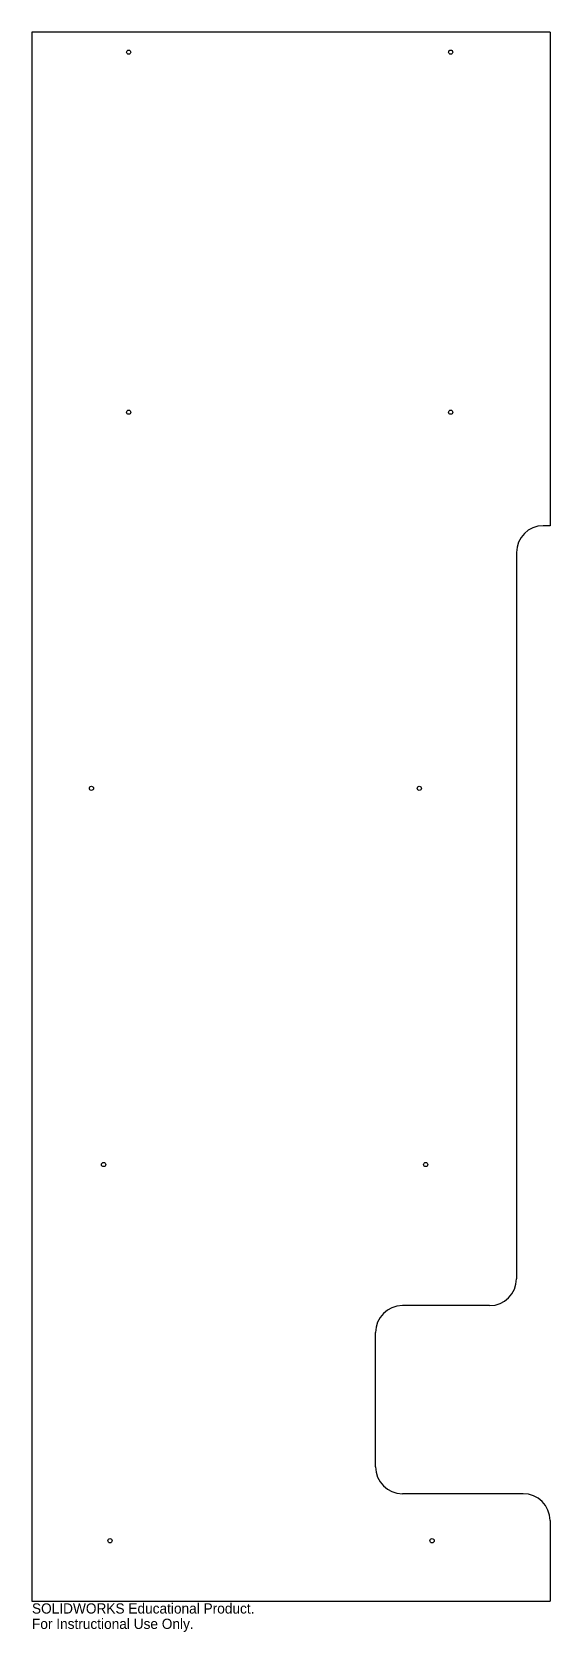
# Model space of a CAD drawing. Header units: inches. Extents: x -12.8 to -3.1, y 203.9 to 233.7.
import ezdxf

# ---------------------------------------------------------------- set-up
doc = ezdxf.new("R2010")
doc.units = ezdxf.units.IN
doc.header["$MEASUREMENT"] = 0
doc.styles.add('SLDTEXTSTYLE0', font='Arail.ttf')

msp = doc.modelspace()

# ---------------------------------------------------------------- linework, layer by layer
at = {"color": 1, "linetype": 'Continuous', "lineweight": 25}
for p, q in [((-12.8, 233.7), (-12.8, 204.5)), ((-3.15, 233.7), (-12.8, 233.7)), ((-3.15, 233.7), (-3.15, 224.513)), ((-3.15, 224.513), (-3.275, 224.513)), ((-3.775, 224.013), (-3.775, 210.5)), ((-4.275, 210), (-5.9, 210)), ((-6.4, 207), (-6.4, 209.5)), ((-3.65, 206.5), (-5.9, 206.5)), ((-3.15, 206), (-3.15, 204.5)), ((-12.8, 204.5), (-3.15, 204.5))]:
    msp.add_line(p, q, dxfattribs=at)
for centre, radius in [((-11, 233.325), 0.039), ((-5, 233.325), 0.0391), ((-11, 226.625), 0.039), ((-5, 226.625), 0.0391), ((-11.692, 219.625), 0.0391), ((-5.585, 219.625), 0.0391), ((-11.466, 212.625), 0.0391), ((-5.466, 212.625), 0.0391), ((-11.347, 205.625), 0.0391), ((-5.347, 205.625), 0.0391)]:
    msp.add_circle(centre, radius, dxfattribs=at)
for centre, start, end in [((-3.275, 224.013), 90, 180), ((-4.275, 210.5), 270, 0), ((-5.9, 209.5), 90, 180), ((-5.9, 207), 180, 270), ((-3.65, 206), 0, 90)]:
    msp.add_arc(centre, 0.5, start, end, dxfattribs=at)

# ---------------------------------------------------------------- texts
at = {"color": 7, "linetype": 'Continuous', "char_height": 0.1903, "attachment_point": 1, "style": 'SLDTEXTSTYLE0'}
for s, insert in [('SOLIDWORKS Educational Product.', (-12.8, 204.46)), ('For Instructional Use Only.', (-12.8, 204.174))]:
    msp.add_mtext(s, dxfattribs=dict(at, insert=insert))

doc.saveas('drawing.dxf')
